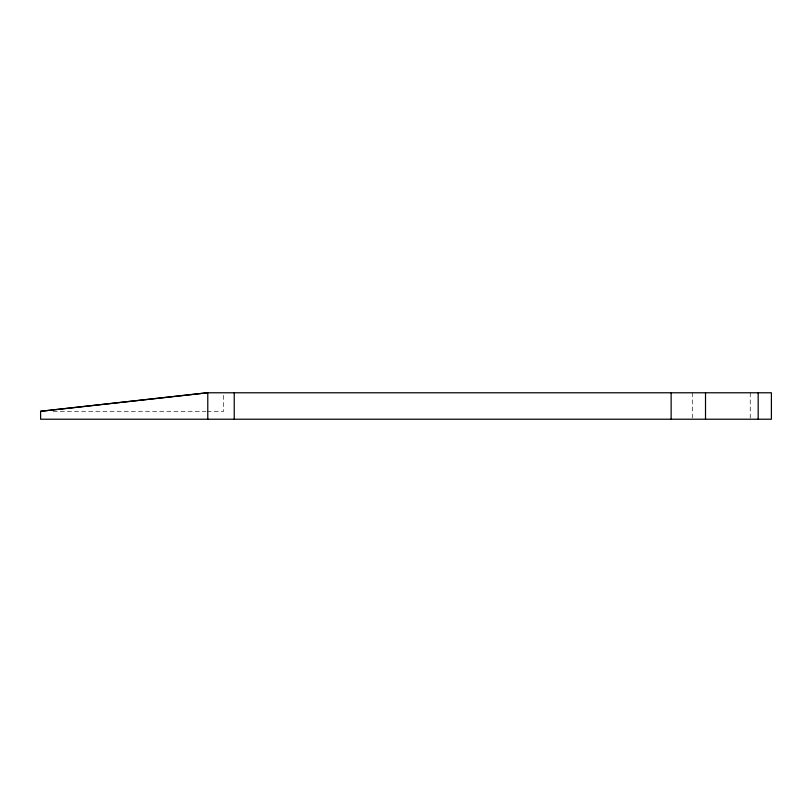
<?xml version="1.0" encoding="UTF-8"?>
<svg xmlns="http://www.w3.org/2000/svg" width="812" height="812" viewBox="0 0 812 812"><rect width="100%" height="100%" fill="white"/><g stroke="black" fill="none" stroke-linecap="round" stroke-linejoin="round"><path stroke-width="0.61" stroke-dasharray="4.06 3.04" d="M53.216 411.288L205.832 411.288M207.09 411.288L223.645 411.288L223.645 394.013M750.247 392.775L750.247 417.967M692.291 392.775L692.291 417.967"/><path stroke-width="1.22" d="M40.6 411.288L207.09 392.775L771.4 392.775L771.4 419.225L40.6 419.225L40.6 411.288L207.781 392.775L207.781 419.225M758.175 392.775L758.175 419.225M705.516 392.775L705.516 419.225M671.138 392.775L671.138 419.225M234.232 392.775L234.232 419.225"/></g></svg>
